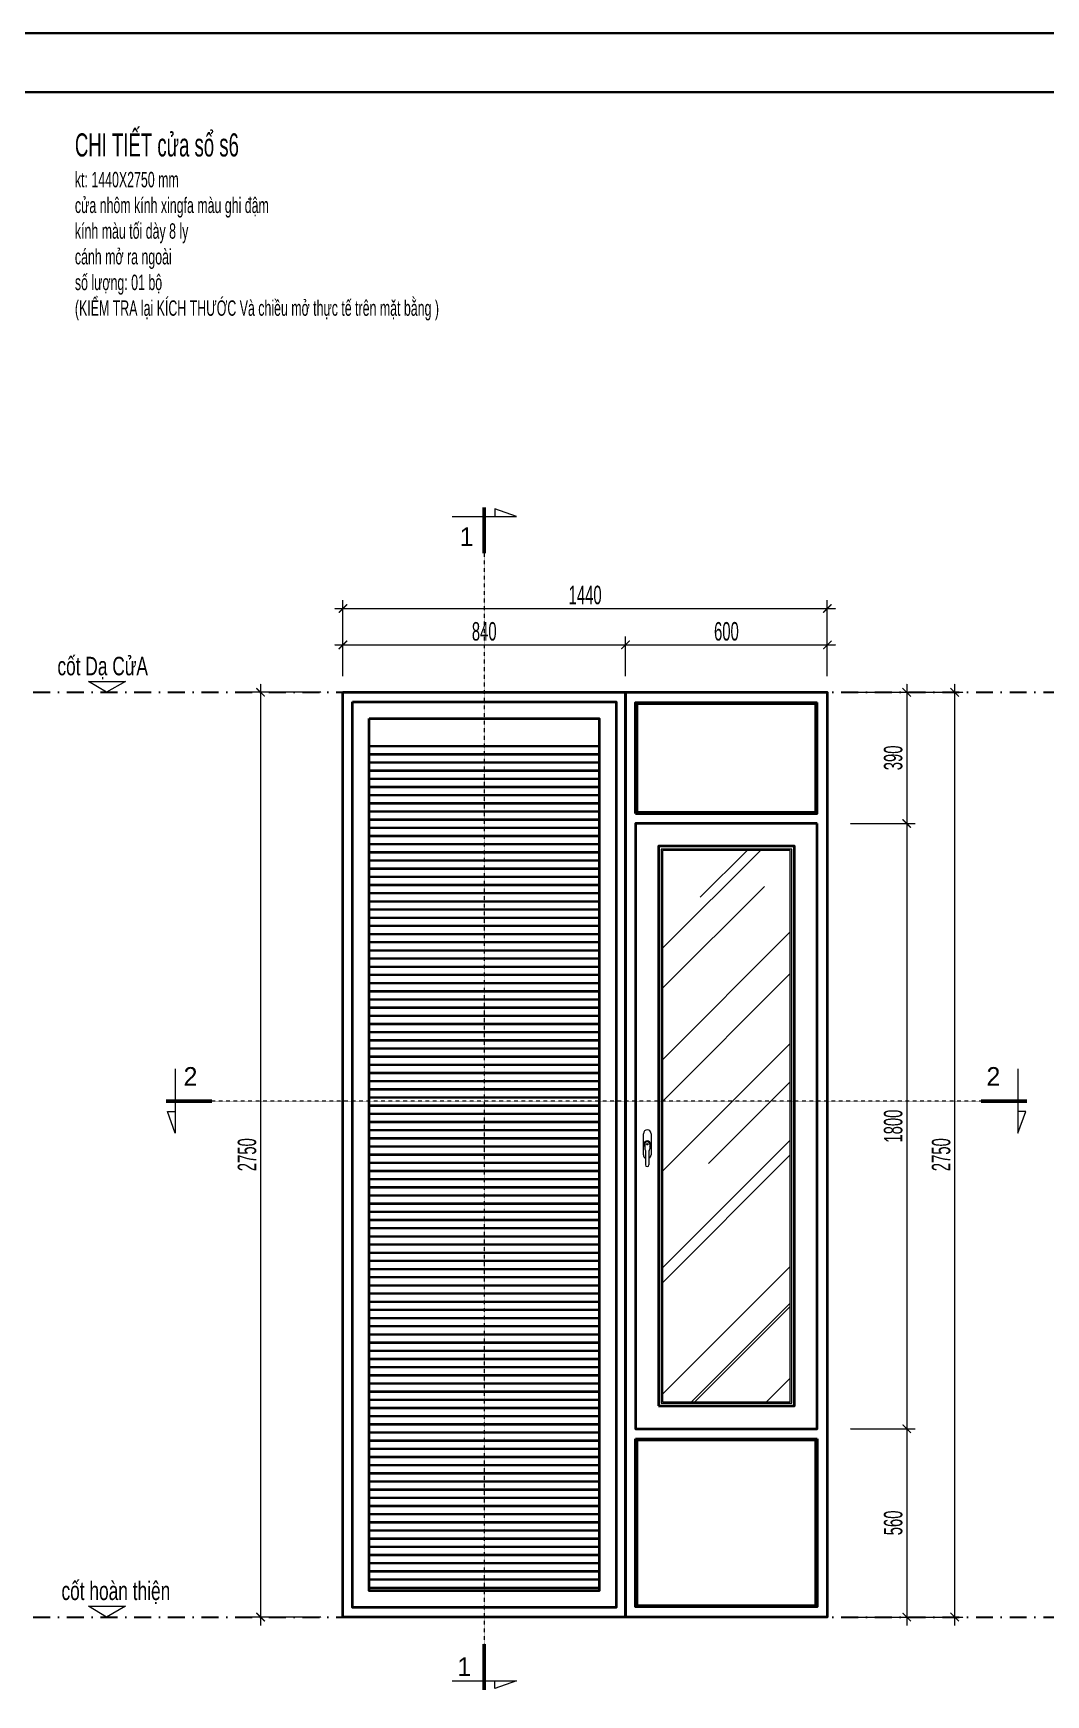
# Model space of a CAD drawing. Header units: inches. Extents: x 274208 to 641690, y -81912 to 129129.
# Drawn here: x 553686 to 556697, y 22186 to 27127 of the extents above; entities that cross this region are included whole.
import ezdxf

# ---------------------------------------------------------------- set-up
doc = ezdxf.new("R2010")
doc.units = ezdxf.units.IN
doc.header["$MEASUREMENT"] = 0
doc.header["$PDMODE"] = 3
for name, pattern in [('ACAD_ISO03W100', [30, 12, -18]), ('DASHDOT', [1, 0.5, -0.25, 0, -0.25]), ('HIDDEN', [0.375, 0.25, -0.125])]:
    doc.linetypes.add(name, pattern=pattern)
for name, color, linetype, lineweight in [('01.Cut', 255, 'Continuous', 35), ('03.Manh', 251, 'Continuous', 13), ('05.Text', 253, 'Continuous', 18), ('08.Dim', 156, 'Continuous', 15), ('09.Hatch', 250, 'Continuous', 5), ('10.Text', 254, 'Continuous', 18), ('11.Khung bo', 32, 'Continuous', 50), ('12.Khung', 36, 'Continuous', 25), ('CA.cat 30', 30, 'Continuous', 35), ('CA.thay 145', 145, 'Continuous', 18), ('nep', 9, 'Continuous', 15)]:
    doc.layers.add(name, color=color, linetype=linetype, lineweight=lineweight)
doc.layers.add('Tpl_Bound', color=1, linetype='Continuous', plot=False)
doc.layers.add('TRUC', color=250, linetype='DASHDOT')
doc.styles.add('TT5_Text Dim', font='hoatbif.shx', dxfattribs={"width": 0.6})
doc.styles.add('VnAvantH', font='')
doc.styles.get('VnAvantH').set_extended_font_data('.VnAvantH')
doc.dimstyles.new('TT5_Dim 1-25', dxfattribs={"dimscale": 25, "dimtxt": 2.2, "dimasz": 1, "dimexe": 1, "dimexo": 0, "dimgap": 0.5, "dimtad": 1, "dimdec": 0, "dimzin": 0, "dimdsep": 46, "dimtxsty": 'TT5_Text Dim', "dimblk": 'ARCHTICK', "dimcen": 0, "dimdle": 1, "dimclrd": 256, "dimclre": 256, "dimclrt": 1, "dimadec": 0, "dimazin": 0, "dimtfac": 0.015, "dimtdec": 0, "dimtix": 1, "dimtmove": 2, "dimatfit": 3, "dimldrblk": 'DOT', "dimfxl": 1, "dimtolj": 1, "dimtzin": 0, "dimlwd": -1, "dimlwe": -1, "dimarcsym": 1})

# ---------------------------------------------------------------- blocks, each defined once
blk = doc.blocks.new('100')
at = {"layer": '11.Khung bo', "const_width": 26.7}
blk.add_lwpolyline([(1860913, -945240), (1860913, -916940), (1896063, -916940), (1896063, -945240)], close=True, dxfattribs=at)
at = {"layer": '12.Khung', "color": 1}
blk.add_lwpolyline([(1901579, -945940), (1901579, -916240), (1859580, -916240), (1859580, -945940)], close=True, dxfattribs=at)
blk = doc.blocks.new('_ARCHTICK')
at = {"color": 0, "linetype": 'ByBlock', "const_width": 0.15}
blk.add_lwpolyline([(-0.5, -0.5), (0.5, 0.5)], dxfattribs=at)
blk = doc.blocks.new('*D1012')
at = {"layer": '08.Dim', "linetype": 'HIDDEN', "transparency": 16777216}
for p, q in [((556115.3, 25167.3), (556308.1, 25167.3)), ((556283.1, 25192.3), (556283.1, 24752.3)), ((556115.3, 24777.3), (556308.1, 24777.3))]:
    blk.add_line(p, q, dxfattribs=at)
at = {"layer": 'Defpoints', "color": 0, "linetype": 'HIDDEN', "transparency": 16777216}
for p in [(556115.3, 25167.3), (556115.3, 24777.3), (556283.1, 24777.3)]:
    blk.add_point(p, dxfattribs=at)
at = {"layer": '08.Dim', "linetype": 'HIDDEN', "transparency": 16777216, "xscale": 25, "yscale": 25, "zscale": 25}
for p, rotation in [((556283.1, 25167.3), 90), ((556283.1, 24777.3), 270)]:
    blk.add_blockref('_ARCHTICK', p, dxfattribs=dict(at, rotation=rotation))
at = {"layer": '08.Dim', "color": 1, "linetype": 'HIDDEN', "transparency": 16777216, "insert": (556243.1, 24972.3), "char_height": 55, "attachment_point": 5, "rotation": 90, "style": 'TT5_Text Dim'}
blk.add_mtext('\\A1;390', dxfattribs=at)
blk = doc.blocks.new('_DOT')
at = {"color": 1, "linetype": 'ByBlock'}
blk.add_line((-0.5, 0), (-1, 0), dxfattribs=at)
at = {"color": 1, "linetype": 'ByBlock', "const_width": 0.5}
blk.add_lwpolyline([(-0.25, 0, 1), (0.25, 0, 1)], format="xyb", close=True, dxfattribs=at)
blk = doc.blocks.new('*D1013')
at = {"layer": '08.Dim', "linetype": 'HIDDEN', "transparency": 16777216}
for p, q in [((556115.3, 24777.3), (556308.1, 24777.3)), ((556283.1, 24802.3), (556283.1, 22952.3)), ((556115.3, 22977.3), (556308.1, 22977.3))]:
    blk.add_line(p, q, dxfattribs=at)
at = {"layer": 'Defpoints', "color": 0, "linetype": 'HIDDEN', "transparency": 16777216}
for p in [(556115.3, 24777.3), (556115.3, 22977.3), (556283.1, 22977.3)]:
    blk.add_point(p, dxfattribs=at)
at = {"layer": '08.Dim', "linetype": 'HIDDEN', "transparency": 16777216, "xscale": 25, "yscale": 25, "zscale": 25}
for p, rotation in [((556283.1, 24777.3), 90), ((556283.1, 22977.3), 270)]:
    blk.add_blockref('_ARCHTICK', p, dxfattribs=dict(at, rotation=rotation))
at = {"layer": '08.Dim', "color": 1, "linetype": 'HIDDEN', "transparency": 16777216, "insert": (556243.1, 23877.3), "char_height": 55, "attachment_point": 5, "rotation": 90, "style": 'TT5_Text Dim'}
blk.add_mtext('\\A1;1800', dxfattribs=at)
blk = doc.blocks.new('*D1014')
at = {"layer": '08.Dim', "linetype": 'HIDDEN', "transparency": 16777216}
for p, q in [((556115.3, 22977.3), (556308.1, 22977.3)), ((556283.1, 23002.3), (556283.1, 22392.3)), ((556115.3, 22417.3), (556308.1, 22417.3))]:
    blk.add_line(p, q, dxfattribs=at)
at = {"layer": 'Defpoints', "color": 0, "linetype": 'HIDDEN', "transparency": 16777216}
for p in [(556115.3, 22977.3), (556115.3, 22417.3), (556283.1, 22417.3)]:
    blk.add_point(p, dxfattribs=at)
at = {"layer": '08.Dim', "linetype": 'HIDDEN', "transparency": 16777216, "xscale": 25, "yscale": 25, "zscale": 25}
for p, rotation in [((556283.1, 22977.3), 90), ((556283.1, 22417.3), 270)]:
    blk.add_blockref('_ARCHTICK', p, dxfattribs=dict(at, rotation=rotation))
at = {"layer": '08.Dim', "color": 1, "linetype": 'HIDDEN', "transparency": 16777216, "insert": (556243.1, 22697.3), "char_height": 55, "attachment_point": 5, "rotation": 90, "style": 'TT5_Text Dim'}
blk.add_mtext('\\A1;560', dxfattribs=at)
blk = doc.blocks.new('*D1015')
at = {"layer": '08.Dim', "linetype": 'HIDDEN', "transparency": 16777216}
for p, q in [((556115.3, 25167.3), (556450.7, 25167.3)), ((556425.7, 25192.3), (556425.7, 22392.3)), ((556115.3, 22417.3), (556450.7, 22417.3))]:
    blk.add_line(p, q, dxfattribs=at)
at = {"layer": 'Defpoints', "color": 0, "linetype": 'HIDDEN', "transparency": 16777216}
for p in [(556115.3, 25167.3), (556115.3, 22417.3), (556425.7, 22417.3)]:
    blk.add_point(p, dxfattribs=at)
at = {"layer": '08.Dim', "linetype": 'HIDDEN', "transparency": 16777216, "xscale": 25, "yscale": 25, "zscale": 25}
for p, rotation in [((556425.7, 25167.3), 90), ((556425.7, 22417.3), 270)]:
    blk.add_blockref('_ARCHTICK', p, dxfattribs=dict(at, rotation=rotation))
at = {"layer": '08.Dim', "color": 1, "linetype": 'HIDDEN', "transparency": 16777216, "insert": (556385.7, 23792.3), "char_height": 55, "attachment_point": 5, "rotation": 90, "style": 'TT5_Text Dim'}
blk.add_mtext('\\A1;2750', dxfattribs=at)
blk = doc.blocks.new('*D1016')
at = {"layer": '08.Dim', "linetype": 'HIDDEN', "transparency": 16777216}
for p, q in [((554542.2, 25167.3), (554337.2, 25167.3)), ((554362.2, 25192.3), (554362.2, 22392.3)), ((554542.2, 22417.3), (554337.2, 22417.3))]:
    blk.add_line(p, q, dxfattribs=at)
at = {"layer": 'Defpoints', "color": 0, "linetype": 'HIDDEN', "transparency": 16777216}
for p in [(554542.2, 25167.3), (554362.2, 22417.3), (554542.2, 22417.3)]:
    blk.add_point(p, dxfattribs=at)
at = {"layer": '08.Dim', "linetype": 'HIDDEN', "transparency": 16777216, "xscale": 25, "yscale": 25, "zscale": 25}
for p, rotation in [((554362.2, 25167.3), 90), ((554362.2, 22417.3), 270)]:
    blk.add_blockref('_ARCHTICK', p, dxfattribs=dict(at, rotation=rotation))
at = {"layer": '08.Dim', "color": 1, "linetype": 'HIDDEN', "transparency": 16777216, "insert": (554322.2, 23792.3), "char_height": 55, "attachment_point": 5, "rotation": 90, "style": 'TT5_Text Dim'}
blk.add_mtext('\\A1;2750', dxfattribs=at)
blk = doc.blocks.new('*D1017')
at = {"layer": '08.Dim', "linetype": 'HIDDEN', "transparency": 16777216}
for p, q in [((554582.2, 25308.3), (555472.2, 25308.3)), ((554607.2, 25214.9), (554607.2, 25333.3)), ((555447.2, 25214.9), (555447.2, 25333.3))]:
    blk.add_line(p, q, dxfattribs=at)
at = {"layer": 'Defpoints', "color": 0, "linetype": 'HIDDEN', "transparency": 16777216}
for p in [(555447.2, 25308.3), (554607.2, 25214.9), (555447.2, 25214.9)]:
    blk.add_point(p, dxfattribs=at)
at = {"layer": '08.Dim', "linetype": 'HIDDEN', "transparency": 16777216, "xscale": 25, "yscale": 25, "zscale": 25, "rotation": 180}
blk.add_blockref('_ARCHTICK', (554607.2, 25308.3), dxfattribs=at)
at = {"layer": '08.Dim', "linetype": 'HIDDEN', "transparency": 16777216, "xscale": 25, "yscale": 25, "zscale": 25}
blk.add_blockref('_ARCHTICK', (555447.2, 25308.3), dxfattribs=at)
at = {"layer": '08.Dim', "color": 1, "linetype": 'HIDDEN', "transparency": 16777216, "insert": (555027.2, 25348.3), "char_height": 55, "attachment_point": 5, "style": 'TT5_Text Dim'}
blk.add_mtext('\\A1;840', dxfattribs=at)
blk = doc.blocks.new('*D1018')
at = {"layer": '08.Dim', "linetype": 'HIDDEN', "transparency": 16777216}
for p, q in [((555422.2, 25308.3), (556072.2, 25308.3)), ((555447.2, 25214.9), (555447.2, 25333.3)), ((556047.2, 25214.9), (556047.2, 25333.3))]:
    blk.add_line(p, q, dxfattribs=at)
at = {"layer": 'Defpoints', "color": 0, "linetype": 'HIDDEN', "transparency": 16777216}
for p in [(556047.2, 25308.3), (555447.2, 25214.9), (556047.2, 25214.9)]:
    blk.add_point(p, dxfattribs=at)
at = {"layer": '08.Dim', "linetype": 'HIDDEN', "transparency": 16777216, "xscale": 25, "yscale": 25, "zscale": 25, "rotation": 180}
blk.add_blockref('_ARCHTICK', (555447.2, 25308.3), dxfattribs=at)
at = {"layer": '08.Dim', "linetype": 'HIDDEN', "transparency": 16777216, "xscale": 25, "yscale": 25, "zscale": 25}
blk.add_blockref('_ARCHTICK', (556047.2, 25308.3), dxfattribs=at)
at = {"layer": '08.Dim', "color": 1, "linetype": 'HIDDEN', "transparency": 16777216, "insert": (555747.2, 25348.3), "char_height": 55, "attachment_point": 5, "style": 'TT5_Text Dim'}
blk.add_mtext('\\A1;600', dxfattribs=at)
blk = doc.blocks.new('*D1019')
at = {"layer": '08.Dim', "linetype": 'HIDDEN', "transparency": 16777216}
for p, q in [((554582.2, 25416.5), (556072.2, 25416.5)), ((554607.2, 25214.9), (554607.2, 25441.5)), ((556047.2, 25214.9), (556047.2, 25441.5))]:
    blk.add_line(p, q, dxfattribs=at)
at = {"layer": 'Defpoints', "color": 0, "linetype": 'HIDDEN', "transparency": 16777216}
for p in [(556047.2, 25416.5), (554607.2, 25214.9), (556047.2, 25214.9)]:
    blk.add_point(p, dxfattribs=at)
at = {"layer": '08.Dim', "linetype": 'HIDDEN', "transparency": 16777216, "xscale": 25, "yscale": 25, "zscale": 25, "rotation": 180}
blk.add_blockref('_ARCHTICK', (554607.2, 25416.5), dxfattribs=at)
at = {"layer": '08.Dim', "linetype": 'HIDDEN', "transparency": 16777216, "xscale": 25, "yscale": 25, "zscale": 25}
blk.add_blockref('_ARCHTICK', (556047.2, 25416.5), dxfattribs=at)
at = {"layer": '08.Dim', "color": 1, "linetype": 'HIDDEN', "transparency": 16777216, "insert": (555327.2, 25456.5), "char_height": 55, "attachment_point": 5, "style": 'TT5_Text Dim'}
blk.add_mtext('\\A1;1440', dxfattribs=at)
blk = doc.blocks.new('vet cat')
at = {"layer": 'CA.cat 30', "const_width": 50}
blk.add_lwpolyline([(-82592, -188552), (-81976, -188552)], dxfattribs=at)
at = {"layer": 'CA.thay 145'}
blk.add_line((-82574, -188411), (-82469, -188411), dxfattribs=at)
blk.add_lwpolyline([(-82469, -188983), (-82469, -188122), (-82574, -188411)], dxfattribs=at)

msp = doc.modelspace()

# ---------------------------------------------------------------- hatches: boundary and pattern name
at = {"layer": '09.Hatch'}
h = msp.add_hatch(dxfattribs=at)
h.set_pattern_fill('AR-RROOF', color=256, scale=350, angle=45, style=0)
h.set_pattern_definition([(45, (-556886.02, 197947.07), (296.98485, 791.9596), [5250, -700, 1750, -350]), (45, (-556680.6, 198399.97), (-576.64558, 81.67083), [1050, -115.5, 2100, -262.5]), (45, (-556972.64, 198281.18), (1121.1178, 1452.75088), [2800, -490, 1400, -350])])
h.paths.add_polyline_path([(555557.2, 23057.3), (555937.2, 23057.3), (555937.2, 24697.3), (555557.2, 24697.3)])

# ---------------------------------------------------------------- linework, layer by layer
at = {"layer": '01.Cut'}
for points in [[(554607.2, 25167.3), (555447.2, 25167.3), (555447.2, 22417.3), (554607.2, 22417.3)], [(555447.2, 25167.3), (556047.2, 25167.3), (556047.2, 22417.3), (555447.2, 22417.3)], [(554635.2, 25139.3), (555419.2, 25139.3), (555419.2, 22445.3), (554635.2, 22445.3)], [(554685.2, 25089.3), (555369.2, 25089.3), (555369.2, 22495.3), (554685.2, 22495.3)], [(556017, 24777.3), (555477.3, 24777.3), (555477.3, 22977.3), (556017, 22977.3)], [(555545.2, 23045.3), (555949.2, 23045.3), (555949.2, 24709.3), (555545.2, 24709.3)]]:
    msp.add_lwpolyline(points, close=True, dxfattribs=at)
for points in [[(555477.2, 24807.3), (555477.2, 25137.3), (556017.2, 25137.3)], [(555477.2, 24807.3), (556017.2, 24807.3), (556017.2, 25137.3)], [(555477.2, 22947.3), (556017.2, 22947.3)], [(556017.2, 22947.3), (556017.2, 22447.3), (555477.2, 22447.3), (555477.2, 22947.3)]]:
    msp.add_lwpolyline(points, dxfattribs=at)
at = {"layer": '03.Manh'}
for points in [[(554685.2, 25009.3), (555369.2, 25009.3), (555369.2, 25005), (554685.2, 25005)], [(554685.2, 24985), (555369.2, 24985), (555369.2, 24980.7), (554685.2, 24980.7)], [(554685.2, 24960.7), (555369.2, 24960.7), (555369.2, 24956.4), (554685.2, 24956.4)], [(554685.2, 24936.4), (555369.2, 24936.4), (555369.2, 24932.1), (554685.2, 24932.1)], [(554685.2, 24912.1), (555369.2, 24912.1), (555369.2, 24907.8), (554685.2, 24907.8)], [(554685.2, 24887.8), (555369.2, 24887.8), (555369.2, 24883.5), (554685.2, 24883.5)], [(554685.2, 24863.5), (555369.2, 24863.5), (555369.2, 24859.2), (554685.2, 24859.2)], [(554685.2, 24839.2), (555369.2, 24839.2), (555369.2, 24835), (554685.2, 24835)], [(554685.2, 24815), (555369.2, 24815), (555369.2, 24810.7), (554685.2, 24810.7)], [(554685.2, 24790.7), (555369.2, 24790.7), (555369.2, 24786.4), (554685.2, 24786.4)], [(554685.2, 24766.4), (555369.2, 24766.4), (555369.2, 24762.1), (554685.2, 24762.1)], [(554685.2, 24742.1), (555369.2, 24742.1), (555369.2, 24737.8), (554685.2, 24737.8)], [(554685.2, 24717.8), (555369.2, 24717.8), (555369.2, 24713.5), (554685.2, 24713.5)], [(554685.2, 24693.5), (555369.2, 24693.5), (555369.2, 24689.2), (554685.2, 24689.2)], [(554685.2, 24669.2), (555369.2, 24669.2), (555369.2, 24664.9), (554685.2, 24664.9)], [(554685.2, 24644.9), (555369.2, 24644.9), (555369.2, 24640.6), (554685.2, 24640.6)], [(554685.2, 24620.6), (555369.2, 24620.6), (555369.2, 24616.3), (554685.2, 24616.3)], [(554685.2, 24596.3), (555369.2, 24596.3), (555369.2, 24592), (554685.2, 24592)], [(554685.2, 24572), (555369.2, 24572), (555369.2, 24567.7), (554685.2, 24567.7)], [(554685.2, 24547.7), (555369.2, 24547.7), (555369.2, 24543.4), (554685.2, 24543.4)], [(554685.2, 24523.4), (555369.2, 24523.4), (555369.2, 24519.1), (554685.2, 24519.1)], [(554685.2, 24499.1), (555369.2, 24499.1), (555369.2, 24494.8), (554685.2, 24494.8)], [(554685.2, 24474.8), (555369.2, 24474.8), (555369.2, 24470.5), (554685.2, 24470.5)], [(554685.2, 24450.5), (555369.2, 24450.5), (555369.2, 24446.2), (554685.2, 24446.2)], [(554685.2, 24426.2), (555369.2, 24426.2), (555369.2, 24421.9), (554685.2, 24421.9)], [(554685.2, 24401.9), (555369.2, 24401.9), (555369.2, 24397.6), (554685.2, 24397.6)], [(554685.2, 24377.6), (555369.2, 24377.6), (555369.2, 24373.3), (554685.2, 24373.3)], [(554685.2, 24353.3), (555369.2, 24353.3), (555369.2, 24349), (554685.2, 24349)], [(554685.2, 24329), (555369.2, 24329), (555369.2, 24324.7), (554685.2, 24324.7)], [(554685.2, 24304.7), (555369.2, 24304.7), (555369.2, 24300.4), (554685.2, 24300.4)], [(554685.2, 24280.4), (555369.2, 24280.4), (555369.2, 24276.1), (554685.2, 24276.1)], [(554685.2, 24256.1), (555369.2, 24256.1), (555369.2, 24251.8), (554685.2, 24251.8)], [(554685.2, 24231.8), (555369.2, 24231.8), (555369.2, 24227.5), (554685.2, 24227.5)], [(554685.2, 24207.5), (555369.2, 24207.5), (555369.2, 24203.2), (554685.2, 24203.2)], [(554685.2, 24183.2), (555369.2, 24183.2), (555369.2, 24178.9), (554685.2, 24178.9)], [(554685.2, 24158.9), (555369.2, 24158.9), (555369.2, 24154.6), (554685.2, 24154.6)], [(554685.2, 24134.6), (555369.2, 24134.6), (555369.2, 24130.3), (554685.2, 24130.3)], [(554685.2, 24110.3), (555369.2, 24110.3), (555369.2, 24106), (554685.2, 24106)], [(554685.2, 24086), (555369.2, 24086), (555369.2, 24081.7), (554685.2, 24081.7)], [(554685.2, 24061.7), (555369.2, 24061.7), (555369.2, 24057.4), (554685.2, 24057.4)], [(554685.2, 24037.4), (555369.2, 24037.4), (555369.2, 24033.1), (554685.2, 24033.1)], [(554685.2, 24013.1), (555369.2, 24013.1), (555369.2, 24008.8), (554685.2, 24008.8)], [(554685.2, 23988.8), (555369.2, 23988.8), (555369.2, 23984.5), (554685.2, 23984.5)], [(554685.2, 23964.5), (555369.2, 23964.5), (555369.2, 23960.2), (554685.2, 23960.2)], [(554685.2, 23940.2), (555369.2, 23940.2), (555369.2, 23935.9), (554685.2, 23935.9)], [(554685.2, 23915.9), (555369.2, 23915.9), (555369.2, 23911.7), (554685.2, 23911.7)], [(554685.2, 23891.7), (555369.2, 23891.7), (555369.2, 23887.4), (554685.2, 23887.4)], [(554685.2, 23867.4), (555369.2, 23867.4), (555369.2, 23863.1), (554685.2, 23863.1)], [(554685.2, 23843.1), (555369.2, 23843.1), (555369.2, 23838.8), (554685.2, 23838.8)], [(554685.2, 23818.8), (555369.2, 23818.8), (555369.2, 23814.5), (554685.2, 23814.5)], [(554685.2, 23794.5), (555369.2, 23794.5), (555369.2, 23790.2), (554685.2, 23790.2)], [(554685.2, 23770.2), (555369.2, 23770.2), (555369.2, 23765.9), (554685.2, 23765.9)], [(554685.2, 23745.9), (555369.2, 23745.9), (555369.2, 23741.6), (554685.2, 23741.6)], [(554685.2, 23721.6), (555369.2, 23721.6), (555369.2, 23717.3), (554685.2, 23717.3)], [(554685.2, 23697.3), (555369.2, 23697.3), (555369.2, 23693), (554685.2, 23693)], [(554685.2, 23673), (555369.2, 23673), (555369.2, 23668.7), (554685.2, 23668.7)], [(554685.2, 23648.7), (555369.2, 23648.7), (555369.2, 23644.4), (554685.2, 23644.4)], [(554685.2, 23624.4), (555369.2, 23624.4), (555369.2, 23620.1), (554685.2, 23620.1)], [(554685.2, 23600.1), (555369.2, 23600.1), (555369.2, 23595.8), (554685.2, 23595.8)], [(554685.2, 23575.8), (555369.2, 23575.8), (555369.2, 23571.5), (554685.2, 23571.5)], [(554685.2, 23551.5), (555369.2, 23551.5), (555369.2, 23547.2), (554685.2, 23547.2)], [(554685.2, 23527.2), (555369.2, 23527.2), (555369.2, 23522.9), (554685.2, 23522.9)], [(554685.2, 23502.9), (555369.2, 23502.9), (555369.2, 23498.6), (554685.2, 23498.6)], [(554685.2, 23478.6), (555369.2, 23478.6), (555369.2, 23474.3), (554685.2, 23474.3)], [(554685.2, 23454.3), (555369.2, 23454.3), (555369.2, 23450), (554685.2, 23450)], [(554685.2, 23430), (555369.2, 23430), (555369.2, 23425.7), (554685.2, 23425.7)], [(554685.2, 23405.7), (555369.2, 23405.7), (555369.2, 23401.4), (554685.2, 23401.4)], [(554685.2, 23381.4), (555369.2, 23381.4), (555369.2, 23377.1), (554685.2, 23377.1)], [(554685.2, 23357.1), (555369.2, 23357.1), (555369.2, 23352.8), (554685.2, 23352.8)], [(554685.2, 23332.8), (555369.2, 23332.8), (555369.2, 23328.5), (554685.2, 23328.5)], [(554685.2, 23308.5), (555369.2, 23308.5), (555369.2, 23304.2), (554685.2, 23304.2)], [(554685.2, 23284.2), (555369.2, 23284.2), (555369.2, 23279.9), (554685.2, 23279.9)], [(554685.2, 23259.9), (555369.2, 23259.9), (555369.2, 23255.6), (554685.2, 23255.6)], [(554685.2, 23235.6), (555369.2, 23235.6), (555369.2, 23231.3), (554685.2, 23231.3)], [(554685.2, 23211.3), (555369.2, 23211.3), (555369.2, 23207), (554685.2, 23207)], [(554685.2, 23187), (555369.2, 23187), (555369.2, 23182.7), (554685.2, 23182.7)], [(554685.2, 23162.7), (555369.2, 23162.7), (555369.2, 23158.4), (554685.2, 23158.4)], [(554685.2, 23138.4), (555369.2, 23138.4), (555369.2, 23134.1), (554685.2, 23134.1)], [(554685.2, 23114.1), (555369.2, 23114.1), (555369.2, 23109.8), (554685.2, 23109.8)], [(554685.2, 23089.8), (555369.2, 23089.8), (555369.2, 23085.5), (554685.2, 23085.5)], [(554685.2, 23065.5), (555369.2, 23065.5), (555369.2, 23061.2), (554685.2, 23061.2)], [(554685.2, 23041.2), (555369.2, 23041.2), (555369.2, 23036.9), (554685.2, 23036.9)], [(554685.2, 23016.9), (555369.2, 23016.9), (555369.2, 23012.6), (554685.2, 23012.6)], [(554685.2, 22992.6), (555369.2, 22992.6), (555369.2, 22988.3), (554685.2, 22988.3)], [(554685.2, 22968.3), (555369.2, 22968.3), (555369.2, 22964.1), (554685.2, 22964.1)], [(554685.2, 22944.1), (555369.2, 22944.1), (555369.2, 22939.8), (554685.2, 22939.8)], [(554685.2, 22919.8), (555369.2, 22919.8), (555369.2, 22915.5), (554685.2, 22915.5)], [(554685.2, 22895.5), (555369.2, 22895.5), (555369.2, 22891.2), (554685.2, 22891.2)], [(554685.2, 22871.2), (555369.2, 22871.2), (555369.2, 22866.9), (554685.2, 22866.9)], [(554685.2, 22846.9), (555369.2, 22846.9), (555369.2, 22842.6), (554685.2, 22842.6)], [(554685.2, 22822.6), (555369.2, 22822.6), (555369.2, 22818.3), (554685.2, 22818.3)], [(554685.2, 22798.3), (555369.2, 22798.3), (555369.2, 22794), (554685.2, 22794)], [(554685.2, 22774), (555369.2, 22774), (555369.2, 22769.7), (554685.2, 22769.7)], [(554685.2, 22749.7), (555369.2, 22749.7), (555369.2, 22745.4), (554685.2, 22745.4)], [(554685.2, 22725.4), (555369.2, 22725.4), (555369.2, 22721.1), (554685.2, 22721.1)], [(554685.2, 22701.1), (555369.2, 22701.1), (555369.2, 22696.8), (554685.2, 22696.8)], [(554685.2, 22676.8), (555369.2, 22676.8), (555369.2, 22672.5), (554685.2, 22672.5)], [(554685.2, 22652.5), (555369.2, 22652.5), (555369.2, 22648.2), (554685.2, 22648.2)], [(554685.2, 22628.2), (555369.2, 22628.2), (555369.2, 22623.9), (554685.2, 22623.9)], [(554685.2, 22603.9), (555369.2, 22603.9), (555369.2, 22599.6), (554685.2, 22599.6)], [(554685.2, 22579.6), (555369.2, 22579.6), (555369.2, 22575.3), (554685.2, 22575.3)], [(554685.2, 22555.3), (555369.2, 22555.3), (555369.2, 22551), (554685.2, 22551)], [(554685.2, 22531), (555369.2, 22531), (555369.2, 22526.7), (554685.2, 22526.7)], [(554685.2, 22506.7), (555369.2, 22506.7), (555369.2, 22502.4), (554685.2, 22502.4)]]:
    msp.add_lwpolyline(points, close=True, dxfattribs=at)
at = {"layer": '05.Text'}
for points in [[(553904.5, 25167.3), (553850.7, 25199.8), (553960.8, 25199.8)], [(553904.5, 22417.3), (553850.7, 22449.8), (553960.8, 22449.8)]]:
    msp.add_lwpolyline(points, close=True, dxfattribs=at)
at = {"layer": '08.Dim'}
for points in [[(555480.2, 24810.3), (556014.2, 24810.3), (556014.2, 25134.3), (555480.2, 25134.3)], [(555483.2, 24813.3), (556011.2, 24813.3), (556011.2, 25131.3), (555483.2, 25131.3)], [(555553.2, 23053.3), (555941.2, 23053.3), (555941.2, 24701.3), (555553.2, 24701.3)], [(555557.2, 23057.3), (555937.2, 23057.3), (555937.2, 24697.3), (555557.2, 24697.3)], [(555480.2, 22450.3), (556014.2, 22450.3), (556014.2, 22944.3), (555480.2, 22944.3)], [(555483.2, 22453.3), (556011.2, 22453.3), (556011.2, 22941.3), (555483.2, 22941.3)]]:
    msp.add_lwpolyline(points, close=True, dxfattribs=at)
at = {"layer": 'CA.thay 145', "color": 1, "linetype": 'ACAD_ISO03W100', "ltscale": 0.005}
for p, q in [((555027.2, 25580.3), (555027.2, 22328.3)), ((556522.5, 23951.9), (554197.9, 23951.9))]:
    msp.add_line(p, q, dxfattribs=at)
at = {"layer": 'nep', "ltscale": 0.5}
for p, q in [((555504.4, 23823.4), (555504.4, 23809.3)), ((555519.2, 23823.4), (555519.2, 23809.3)), ((555504.5, 23808.7), (555506.4, 23805)), ((555506.6, 23804.3), (555506.6, 23761.9)), ((555517, 23804.3), (555517, 23761.9)), ((555519, 23808.7), (555517.1, 23805))]:
    msp.add_line(p, q, dxfattribs=at)
for points in [[(555500.3, 23816), (555500.3, 23854.8)], [(555500.3, 23792), (555500.3, 23816)], [(555523.3, 23854.8), (555523.3, 23792)]]:
    msp.add_lwpolyline(points, dxfattribs=at)
msp.add_circle((555511.8, 23823.4), 2.09, dxfattribs=at)
for centre, radius, start, end in [((555511.8, 23854.8), 11.5, 0, 180), ((555511.8, 23823.4), 9.92, 318.259, 221.741), ((555511.8, 23823.4), 7.4, 0, 180), ((555511.8, 23823.4), 9.92, 318.259, 131.741), ((555511.8, 23792), 11.5, 180, 243.1549), ((555505.8, 23809.3), 1.43, 180, 207.1927), ((555505.1, 23804.3), 1.43, 0, 27.1927), ((555518.4, 23804.3), 1.43, 152.8073, 180), ((555511.8, 23792), 11.5, 296.8451, 0), ((555517.8, 23809.3), 1.43, 332.8073, 0), ((555511.8, 23761.9), 5.2, 180, 0)]:
    msp.add_arc(centre, radius, start, end, dxfattribs=at)
at = {"layer": 'Tpl_Bound', "color": 1}
msp.add_lwpolyline([(548971.4, 19702.4), (548971.4, 27127.3), (559471.3, 27127.3), (559471.3, 19702.4)], close=True, dxfattribs=at)
at = {"layer": 'TRUC', "ltscale": 100}
for points in [[(553686.4, 25167.3), (558068.1, 25167.3)], [(553686.4, 22417.3), (558068.1, 22417.3)]]:
    msp.add_lwpolyline(points, dxfattribs=at)

# ---------------------------------------------------------------- block references
at = {"layer": '05.Text', "xscale": 0.25, "yscale": 0.25, "zscale": 0.25}
msp.add_blockref('100', (84076.5, 256187.3), dxfattribs=at)
at = {"layer": 'CA.cat 30'}
for p, xscale, yscale, zscale, rotation in [((596927.7, 7363.3), 0.2222222222480923, 0.2222222222480923, 0.2222222222480923, 270), ((572434.9, -17948.6), -0.2222222220152616, 0.2222222222480923, 0.2222222221704821, 180), ((538287.1, -17948.6), 0.2222222220152616, 0.2222222220152616, 0.2222222220152616, 180), ((596927.7, 40554.4), -0.2222222222480923, 0.2222222222480923, 0.2222222221704821, 270)]:
    msp.add_blockref('vet cat', p, dxfattribs=dict(at, xscale=xscale, yscale=yscale, zscale=zscale, rotation=rotation))

# ---------------------------------------------------------------- texts
at = {"layer": '10.Text', "style": 'VnAvantH'}
for s, rotation, p in [('1', 0, (554954, 25602.3)), ('2', 360, (554133.2, 23997.2)), ('2', 0, (556520.2, 23997.2)), ('1', 0, (554947.1, 22241.9))]:
    msp.add_text(s, height=55.6, rotation=rotation, dxfattribs=at).set_placement(p)
at = {"layer": '10.Text', "style": 'TT5_Text Dim', "width": 0.7}
for s, p in [('cèt D¹ CöA', (553758.4, 25217.9)), ('cèt hoµn thiÖn', (553770.4, 22467.9))]:
    msp.add_text(s, height=55, dxfattribs=at).set_placement(p)
at = {"layer": '10.Text', "insert": (553810.3, 26829.5), "char_height": 68.75, "width": 1801.007, "attachment_point": 1, "style": 'TT5_Text Dim'}
msp.add_mtext('\\pxi-3,l3,t3;CHI TIÕT cöa sæ s6\\P{\\H0.6667x;kt: 1440X2750 mm\\Pcöa nh«m kÝnh xingfa mµu ghi ®Ëm\\PkÝnh mµu tèi dµy 8 ly \\Pc¸nh më ra ngoµi\\Psè l\xadîng: 01 bé\\P(KIÓM TRA l¹i KÝCH TH¦íC Vµ chiÒu më thùc tÕ trªn mÆt b»ng )}', dxfattribs=at)

# ---------------------------------------------------------------- dimensions: what is measured, and where the dimension line sits
at = {"layer": '08.Dim', "linetype": 'HIDDEN'}
for base, p1, p2, picture, middle in [((556047.2, 25416.5), (554607.2, 25214.9), (556047.2, 25214.9), '*D1019', (555327.2, 25456.5)), ((555447.2, 25308.3), (554607.2, 25214.9), (555447.2, 25214.9), '*D1017', (555027.2, 25348.3)), ((556047.2, 25308.3), (555447.2, 25214.9), (556047.2, 25214.9), '*D1018', (555747.2, 25348.3))]:
    dim = msp.add_linear_dim(base=base, p1=p1, p2=p2, dimstyle='TT5_Dim 1-25', dxfattribs=at)
    dim.commit()
    dim.dimension.update_dxf_attribs({"geometry": picture, "text_midpoint": middle})
for base, p1, p2, picture, middle in [((554362.2, 22417.3), (554542.2, 25167.3), (554542.2, 22417.3), '*D1016', (554322.2, 23792.3)), ((556283.1, 24777.3), (556115.3, 25167.3), (556115.3, 24777.3), '*D1012', (556243.1, 24972.3)), ((556425.7, 22417.3), (556115.3, 25167.3), (556115.3, 22417.3), '*D1015', (556385.7, 23792.3)), ((556283.1, 22977.3), (556115.3, 24777.3), (556115.3, 22977.3), '*D1013', (556243.1, 23877.3)), ((556283.1, 22417.3), (556115.3, 22977.3), (556115.3, 22417.3), '*D1014', (556243.1, 22697.3))]:
    dim = msp.add_linear_dim(base=base, p1=p1, p2=p2, angle=90, dimstyle='TT5_Dim 1-25', dxfattribs=at)
    dim.commit()
    dim.dimension.update_dxf_attribs({"geometry": picture, "text_midpoint": middle})

doc.saveas('drawing.dxf')
